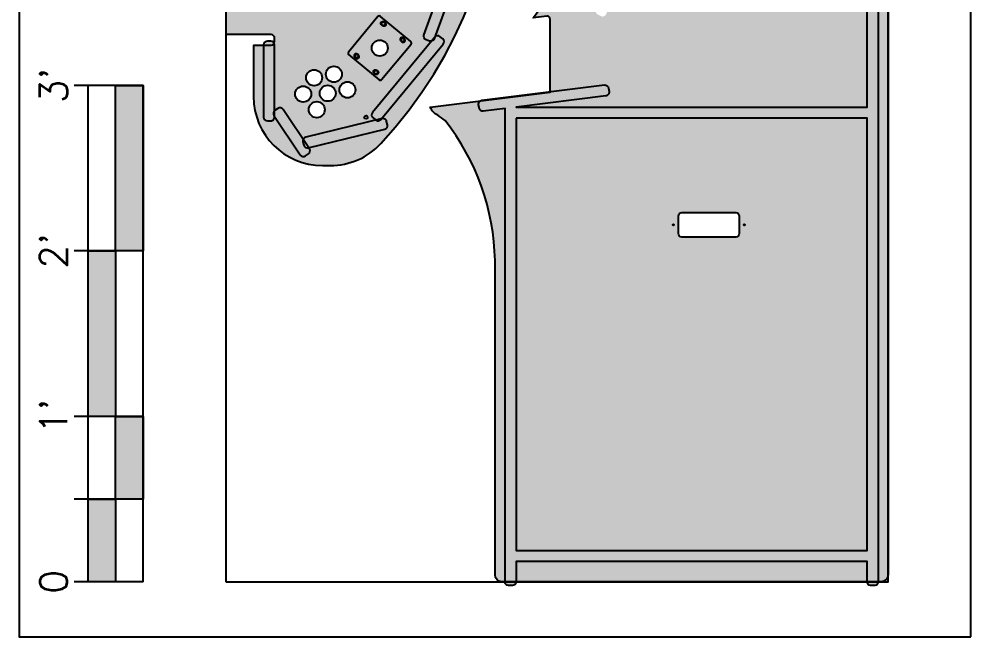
# Model space of a CAD drawing. Header units: inches. Extents: x -4921 to -4636, y 708 to 812.
# Drawn here: x -4920.6 to -4851.6, y 708.4 to 753.2 of the extents above; entities that cross this region are included whole.
import ezdxf
from ezdxf.enums import TextEntityAlignment as Align

# ---------------------------------------------------------------- set-up
doc = ezdxf.new("R2010")
doc.units = ezdxf.units.IN
doc.header["$LTSCALE"] = 0.5
doc.header["$MEASUREMENT"] = 0
for name, color, linetype in [('0.1875 INCH DEEP ROUTING', 136, 'Continuous'), ('3mm THROUGH HOLE', 2, 'Continuous'), ('4 FOOT by 8 FOOR MELAMINE', 244, 'Continuous'), ('GRAPHICAL_SCALE', 1, 'Continuous'), ('ROUTING HATCHES', 9, 'Continuous'), ('THROUGH-HOLE', 2, 'Continuous'), ('WOOD_PANELS', 1, 'Continuous')]:
    doc.layers.add(name, color=color, linetype=linetype)
doc.styles.add('RomanS', font='romans.shx')

msp = doc.modelspace()

# ---------------------------------------------------------------- hatches: boundary and pattern name
at = {"layer": 'GRAPHICAL_SCALE'}
for points in [[(-4913.619466850563, 736.3882541604794), (-4913.619466850563, 748.3882541604794), (-4911.619466850563, 748.3882541604794), (-4911.619466850563, 736.3882541604794)], [(-4915.619466850563, 724.3882541604794), (-4915.619466850563, 736.3882541604794), (-4913.619466850563, 736.3882541604794), (-4913.619466850563, 724.3882541604794)], [(-4913.619466850563, 718.3882541604794), (-4913.619466850563, 724.3882541604794), (-4911.619466850563, 724.3882541604794), (-4911.619466850563, 718.3882541604794)], [(-4915.619466850563, 712.3882541604794), (-4915.619466850563, 718.3882541604794), (-4913.619466850563, 718.3882541604794), (-4913.619466850563, 712.3882541604794)]]:
    msp.add_hatch(color=256, dxfattribs=at).paths.add_polyline_path(points)
at = {"layer": 'ROUTING HATCHES'}
for points in [[(-4903.619466850575, 785.574070388361), (-4903.619466850575, 781.8553203883614), (-4902.892591850575, 781.8553203883611), (-4902.892591850574, 787.0530903341366, -0.4142135623728201), (-4902.619466850574, 787.3262153341365), (-4902.369466850576, 787.3262153341367, -0.4142135623739937), (-4902.096341850576, 787.0530903341366), (-4902.096341850576, 787.0043536516008), (-4900.232423172294, 789.7952433185565, -0.414213562373353), (-4899.853604617456, 789.8706822591661), (-4899.645706450204, 789.7318357537982, -0.4142135623732849), (-4899.570267509594, 789.3530171989601), (-4899.621321147572, 789.2765733753348), (-4894.114400982737, 787.9385363151032, -0.4142135623729616), (-4893.913483846341, 787.6086471889517), (-4893.97250992861, 787.365715261013, -0.4142135623734102), (-4894.302399054762, 787.1647981246185), (-4894.393676617493, 787.1869761766051), (-4889.887772208652, 781.7558373743716, -0.4142135623731406), (-4889.920549659357, 781.4038066388879), (-4890.11295375245, 781.2441799964979, -0.4142135623731862), (-4890.464984487935, 781.2769574472028), (-4890.501053570395, 781.3204328908743), (-4886.588646229749, 770.5439379403375, -0.414213562373362), (-4886.752169991587, 770.1940029312798), (-4886.987162564079, 770.1086888593259, -0.407512562326434), (-4887.334892796159, 770.2663501403821), (-4887.33489279616, 762.8817906363375, -0.4075125623288395), (-4886.987162564079, 763.0394519173959), (-4886.752169991587, 762.9541378454421, -0.414213562373362), (-4886.588646229749, 762.6042028363844), (-4890.477783695427, 751.8918033821145, -0.4059821025124357), (-4890.098188288031, 751.921758158835), (-4889.905784194934, 751.7621315164454, -0.4142135623725876), (-4889.869974830041, 751.377537937929), (-4894.356042928483, 745.9703085987762), (-4894.302399054762, 745.9833426521025, -0.414213562373346), (-4893.972509928611, 745.7824255157086), (-4893.913483846341, 745.53949358777, -0.4142135623725011), (-4894.114400982737, 745.2096044616185), (-4899.621321147572, 743.8715674013873), (-4899.570267509594, 743.795123577762, -0.4142135623733186), (-4899.645706450204, 743.4163050229237), (-4899.853604617456, 743.2774585175559, -0.4142135623735564), (-4900.232423172294, 743.3528974581656), (-4902.096341850576, 746.1437871251231), (-4902.096341850576, 746.0950504425853, -0.4142135623739937), (-4902.369466850576, 745.8219254425852), (-4902.619466850574, 745.8219254425854, -0.4142135623728201), (-4902.892591850574, 746.0950504425853), (-4902.892591850575, 751.2928203883612), (-4903.619466850575, 751.2928203883611), (-4903.619466850575, 747.574070388361, 0.4142135623730951), (-4898.619466850575, 742.574070388361), (-4898.064691163062, 742.574070388361, 0.208929794444654), (-4894.395795631018, 744.1771297684884, 0.3918539111835874), (-4894.395795631018, 788.9710110082344, 0.2089297944446539), (-4898.064691163062, 790.574070388361), (-4898.619466850575, 790.574070388361, 0.4142135623730951)], [(-4886.974058963939, 746.5219863166161, -0.4142135623727021), (-4887.278951845901, 746.7591252248087), (-4887.309960529549, 747.0071946939863, -0.2974141576416858), (-4887.179091550806, 747.2754988709903), (-4890.812590054338, 746.8213115580475, 0.2212455474765032), (-4890.274053613673, 746.2251130096865, -0.02163016105735681), (-4889.737776795027, 745.8476947849308, -0.1628786930043694), (-4886.11946685056, 735.6897678780663), (-4886.11946685056, 712.8882541604794, 0.4142135623730951), (-4885.61946685056, 712.3882541604794), (-4885.39259185056, 712.3882541604793), (-4885.392591850563, 746.7196697057992)], [(-4884.596341850561, 713.8651291604813), (-4884.596341850562, 712.3882541604794), (-4859.142591850571, 712.3882541604793), (-4859.142591850568, 713.8651291604793)]]:
    msp.add_hatch(color=255, dxfattribs=at).paths.add_polyline_path(points)
h = msp.add_hatch(color=255, dxfattribs=at)
h.paths.add_polyline_path([(-4899.841459502164, 788.5106444299304, -0.2355993176566701), (-4900.027796035651, 788.6679488799451), (-4901.476541768345, 786.4987075162875, -0.4142135623729474), (-4901.855360323183, 786.4232685756778), (-4902.063258490436, 786.5621150810445, -0.03856733969224314), (-4902.096341850576, 786.5881067056712), (-4902.096341850576, 781.824070388361, -0.1321510769285582), (-4902.133201808067, 781.6870444955046, -0.08344731571000587), (-4902.119466850575, 781.6053203883611), (-4902.119466850575, 781.2928203883613, -0.4142135623734501), (-4902.369466850575, 781.042820388361), (-4905.619466850575, 781.042820388361), (-4905.619466850575, 752.1053203883611), (-4902.369466850571, 752.105320388361, -0.389175326436314), (-4902.119466850571, 751.824070388361), (-4902.119466850571, 751.5428203883612, -0.08344731571452277), (-4902.133201808064, 751.4610962812134, -0.1321510769241689), (-4902.096341850576, 751.324070388361), (-4902.096341850576, 746.5600340710504, -0.0385673396929162), (-4902.063258490435, 746.5860256956772), (-4901.855360323183, 746.7248722010438, -0.4142135623731503), (-4901.476541768345, 746.6494332604342), (-4900.027796035651, 744.480191896776, -0.2355993176575644), (-4899.841459502164, 744.6374963467917), (-4894.763518061329, 745.8713028364713, -0.02644514022759455), (-4894.78628925805, 745.8890514828321), (-4894.975117742812, 746.0529879426049, -0.4076690131121146), (-4895.006263547353, 746.4336234339912), (-4890.726267758717, 751.5924659419354, -0.1372250813299183), (-4890.872996005231, 751.6035659694767), (-4891.107988577724, 751.6888800414307, -0.4142135623721328), (-4891.271512339562, 752.0388150504881), (-4887.467688919763, 762.5162220040838, -0.1357234349331023), (-4887.608017796159, 762.4774153176539), (-4887.85801779616, 762.4774153176536, -0.4142135623723489), (-4888.131142796159, 762.7505403176541), (-4888.131142796158, 770.3976004590675, -0.4142135623728365), (-4887.858017796158, 770.6707254590675), (-4887.608017796158, 770.6707254590675, -0.1357234349321665), (-4887.467688919763, 770.631918772638), (-4891.271512339562, 781.1093257262338, -0.4142135623721328), (-4891.107988577724, 781.4592607352912), (-4890.872996005231, 781.5445748072452, -0.1752965621347466), (-4890.687194130247, 781.544795222062), (-4894.988466168742, 786.729282807152, -0.4076690131116862), (-4894.959957423167, 787.0776905795877), (-4894.771128938404, 787.2416270393603, -0.04771183282616202), (-4894.732374467016, 787.2692708642558)])
h.paths.add_polyline_path([(-4899.937505448821, 768.6053648769657, -1), (-4899.937505448821, 769.7666148769658, -1)], flags=16)
h.paths.add_polyline_path([(-4900.435414698352, 770.0203158935142, -1), (-4900.435414698352, 771.1815658935143, -1)], flags=16)
h.paths.add_polyline_path([(-4892.334367838234, 771.3157303701108, -1), (-4892.334367838234, 770.1544803701107, -1)], flags=16)
h.paths.add_polyline_path([(-4892.04181670457, 772.7438108420005, -1), (-4892.04181670457, 771.5825608420004, -1)], flags=16)
h.paths.add_polyline_path([(-4891.524213272027, 770.1431692506579, -1), (-4891.524213272027, 768.9819192506578, -1)], flags=16)
h.paths.add_polyline_path([(-4890.919416821686, 771.8136396196428, -1), (-4890.919416821686, 770.6523896196427, -1)], flags=16)
h.paths.add_polyline_path([(-4892.683257722036, 774.3007458037337, -1), (-4892.683257722036, 774.0507458037337, -1)], flags=16)
h.paths.add_polyline_path([(-4890.626865688022, 773.241720091532, -1), (-4890.626865688022, 772.0804700915319, -1)], flags=16)
h.paths.add_polyline_path([(-4890.109262255478, 770.6410785001899, -1), (-4890.109262255478, 769.4798285001898, -1)], flags=16)
h.paths.add_polyline_path([(-4892.579114320125, 776.5301430081362, -1), (-4892.579114320125, 775.3688930081361, -1)], flags=16)
h.paths.add_polyline_path([(-4899.937505448821, 763.3815258997565, -1), (-4899.937505448821, 764.5427758997566, -1)], flags=16)
h.paths.add_polyline_path([(-4902.589411460725, 774.4019382057621, -1), (-4902.589411460725, 775.5631882057622, -1)], flags=16)
h.paths.add_polyline_path([(-4894.107395245313, 776.980868434287, -1), (-4894.107395245313, 776.730868434287, -1)], flags=16)
h.paths.add_polyline_path([(-4891.073418000289, 775.1561667938286, -1), (-4891.073418000289, 774.9061667938286, -1)], flags=16)
h.paths.add_polyline_path([(-4891.218717769741, 764.9452704151331, -1), (-4891.218717769741, 764.6952704151331, -1)], flags=16)
h.paths.add_polyline_path([(-4900.435414698351, 761.9665748832081, -1), (-4900.435414698351, 763.1278248832082, -1)], flags=16)
h.paths.add_polyline_path([(-4903.721664786732, 775.3858093384559, -1), (-4903.721664786732, 776.547059338456, -1)], flags=16)
h.paths.add_polyline_path([(-4892.497555523567, 777.8362894243783, -1), (-4892.497555523567, 777.5862894243783, -1)], flags=16)
h.paths.add_polyline_path([(-4888.814400463832, 766.6990703883614, -1), (-4888.814400463832, 766.4490703883614, -1)], flags=16)
h.paths.add_polyline_path([(-4890.463000009616, 763.792789588917, -1), (-4890.463000009616, 762.6315395889169, -1)], flags=16)
h.paths.add_polyline_path([(-4889.406291938615, 764.7492051028776, -1), (-4889.406291938615, 764.4992051028776, -1)], flags=16)
h.paths.add_polyline_path([(-4891.545134787124, 761.9278746951827, -1), (-4891.545134787124, 761.6778746951827, -1)], flags=16)
h.paths.add_polyline_path([(-4894.699928439789, 782.0996150476424, -1), (-4894.699928439789, 780.9383650476423, -1)], flags=16)
h.paths.add_polyline_path([(-4896.071746997456, 782.4860912368697, -1), (-4896.071746997456, 781.3248412368696, -1)], flags=16)
h.paths.add_polyline_path([(-4892.415248641718, 760.5043666723126, -1), (-4892.415248641718, 759.3431166723125, -1)], flags=16)
h.paths.add_polyline_path([(-4889.732708955996, 761.7318093829308, -1), (-4889.732708955996, 761.4818093829308, -1)], flags=16)
h.paths.add_polyline_path([(-4893.537648524602, 759.5741954499548, -1), (-4893.537648524602, 758.4129454499547, -1)], flags=16)
h.paths.add_polyline_path([(-4891.000297625169, 760.0064574227808, -1), (-4891.000297625169, 758.8452074227807, -1)], flags=16)
h.paths.add_polyline_path([(-4893.927618247066, 783.3855143307185, -1), (-4893.927618247066, 782.2242643307184, -1)], flags=16)
h.paths.add_polyline_path([(-4896.757174636992, 783.7726327056772, -1), (-4896.757174636992, 782.6113827056771, -1)], flags=16)
h.paths.add_polyline_path([(-4895.299436804734, 783.7719905199458, -1), (-4895.299436804734, 782.6107405199457, -1)], flags=16)
h.paths.add_polyline_path([(-4892.122697508054, 759.0762862004234, -1), (-4892.122697508054, 757.9150362004233, -1)], flags=16)
h.paths.add_polyline_path([(-4893.640327582535, 758.1526797057362, -1), (-4893.640327582535, 756.9914297057361, -1)], flags=16)
h.paths.add_polyline_path([(-4902.589411460724, 757.5849525709599, -1), (-4902.589411460724, 758.74620257096, -1)], flags=16)
h.paths.add_polyline_path([(-4895.984864444269, 785.0585319887534, -1), (-4895.984864444269, 783.8972819887533, -1)], flags=16)
h.paths.add_polyline_path([(-4892.225376565987, 757.6547704562043, -1), (-4892.225376565987, 756.4935204562042, -1)], flags=16)
h.paths.add_polyline_path([(-4899.013661719799, 783.9585294009548, -1), (-4899.013661719799, 784.2085294009548, -1)], flags=16)
h.paths.add_polyline_path([(-4903.721664786731, 756.6010814382661, -1), (-4903.721664786731, 757.7623314382662, -1)], flags=16)
h.paths.add_polyline_path([(-4897.844978193609, 785.6076390519911, -1), (-4897.844978193609, 785.3576390519911, -1)], flags=16)
h.paths.add_polyline_path([(-4899.58576774832, 785.1851078290229, -1), (-4899.58576774832, 786.346357829023, -1)], flags=16)
h.paths.add_polyline_path([(-4901.342952883203, 785.904198354322, -1), (-4901.342952883203, 786.154198354322, -1)], flags=16)
h.paths.add_polyline_path([(-4895.505267832134, 787.0754634278269, -1), (-4895.505267832134, 786.8254634278269, -1)], flags=16)
h.paths.add_polyline_path([(-4900.174269357012, 787.3033080053547, -1), (-4900.174269357012, 787.5533080053547, -1)], flags=16)
h.paths.add_polyline_path([(-4894.215497999962, 752.9780628113805, -1), (-4894.215497999962, 752.7280628113805, -1)], flags=16)
h.paths.add_polyline_path([(-4894.473638571515, 751.6732125195756, -1), (-4894.473638571515, 750.5169625195756, -1)], flags=16)
h.paths.add_polyline_path([(-4892.812854009238, 751.8136235320341, -1), (-4892.812854009238, 751.5636235320341, -1)], flags=16)
h.paths.add_polyline_path([(-4896.154100969142, 750.3928875443181, -1), (-4896.154100969142, 750.6428875443181, -1)], flags=16)
h.paths.add_polyline_path([(-4897.796207452877, 748.6209113508454, -1), (-4897.796207452877, 749.7821613508455, -1)], flags=16)
h.paths.add_polyline_path([(-4899.231687457563, 748.3671454032706, -1), (-4899.231687457563, 749.5283954032707, -1)], flags=16)
h.paths.add_polyline_path([(-4894.751456978413, 749.228448264973, -1), (-4894.751456978413, 749.478448264973, -1)], flags=16)
h.paths.add_polyline_path([(-4896.812336320184, 747.4886580248391, -1), (-4896.812336320184, 748.6499080248392, -1)], flags=16)
h.paths.add_polyline_path([(-4898.247816324869, 747.2348920772644, -1), (-4898.247816324869, 748.3961420772645, -1)], flags=16)
h.paths.add_polyline_path([(-4900.023618556562, 747.1822002001336, -1), (-4900.023618556562, 748.3434502001337, -1)], flags=16)
h.paths.add_polyline_path([(-4899.039747423868, 746.0499468741273, -1), (-4899.039747423868, 747.2111968741274, -1)], flags=16)
h.paths.add_polyline_path([(-4895.467669447085, 745.9575021507476, -1), (-4895.467669447085, 746.2075021507476, -1)], flags=16)
h = msp.add_hatch(color=255, dxfattribs=at)
h.paths.add_polyline_path([(-4879.402058520002, 782.7866831041671, -0.4142135623727815), (-4879.562765293282, 783.1379207221299), (-4879.475565822031, 783.3722202146893, -0.4142135623724519), (-4879.124328204069, 783.5329269879687), (-4857.962850138312, 775.6572390039089, -0.414213562374036), (-4857.802143365033, 775.306001385946), (-4857.889342836284, 775.0717018933872, -0.4142135623737223), (-4858.240580454246, 774.9109951201087), (-4858.346341850564, 774.9503564423917), (-4858.346341850571, 712.3882541604792), (-4858.119466850569, 712.3882541604793, 0.4142135623730951), (-4857.619466850569, 712.8882541604793), (-4857.619466850564, 775.9576051879257, 0.3133148491726332), (-4857.945067908062, 776.4262041730443), (-4878.915883293745, 784.2309330410267, 0.4460293136181835), (-4880.233866030233, 783.5400696474377), (-4882.078757170404, 776.2814843119086, 0.35922865400807), (-4881.942991631971, 775.9937343232048), (-4879.100008378318, 774.6546096888778, -0.2320585760834179), (-4878.962483300762, 774.4826355016703, -0.2375187072059772), (-4883.362519728831, 753.2953725506932), (-4882.370241852117, 753.4194072852833, -0.4141704172852347), (-4882.120241857541, 753.1694441097688), (-4882.119470283269, 747.9312564932256), (-4878.188213582734, 748.4226635808053, -0.4142135623725506), (-4877.883320700772, 748.1855246726127), (-4877.852312017125, 747.9374552034369, -0.414213562374305), (-4878.089450925318, 747.632562321475), (-4884.596341850558, 746.8192009558047), (-4859.142591850567, 746.8192009558027), (-4859.142591850567, 775.2466975834908)])
h.paths.add_polyline_path([(-4878.077127833179, 753.5306613893267, -0.4142135623725583), (-4878.443970636547, 753.4097445217342), (-4878.667201607235, 753.5222964374202, -0.4142135623720731), (-4878.788118474828, 753.8891392407866), (-4870.060062657688, 771.2000162740251), (-4881.046562678907, 776.3749650903941, -0.4142135623723618), (-4881.177264648494, 776.7384365836311), (-4881.070733974054, 776.9646029281738, -0.4142135623737764), (-4880.707262480817, 777.0953048977606), (-4863.518620295627, 768.9989736403606, -0.414213562373102), (-4863.387918326041, 768.6355021471234), (-4863.494449000481, 768.409335802581, -0.4142135623735103), (-4863.857920493718, 768.2786338329943), (-4869.339464174108, 770.8605942322038)], flags=16)
h = msp.add_hatch(color=256, dxfattribs=at)
edge = h.paths.add_edge_path()
edge.add_line((-4885.392591850563, 746.7196697057989), (-4886.974058963939, 746.5219863166161))
edge.add_arc((-4887.007935950824, 746.7930022116939), 0.2731250000003754, 187.1250163489965, 277.1250163489462, ccw=False)
edge.add_line((-4887.278951845901, 746.7591252248087), (-4887.309960529549, 747.0071946939863))
edge.add_arc((-4887.038944634472, 747.0410716808713), 0.2731250000002626, 97.12501634875679, 187.1250163489491, ccw=False)
edge.add_line((-4887.072821621356, 747.312087575949), (-4878.188213582734, 748.4226635808053))
edge.add_arc((-4878.15433659585, 748.151647685728), 0.2731249999998114, 7.125016348901909, 97.12501634876872, ccw=False)
edge.add_line((-4877.883320700772, 748.1855246726127), (-4877.852312017125, 747.9374552034369))
edge.add_arc((-4878.123327912202, 747.9035782165519), 0.2731249999993743, -82.87498365121951, 7.125016348996496, ccw=False)
edge.add_line((-4878.089450925318, 747.632562321475), (-4884.596341850559, 746.8192009558047))
edge.add_line((-4884.596341850559, 746.8192009558047), (-4859.142591850567, 746.8192009558028))
edge.add_line((-4859.142591850567, 746.8192009558028), (-4859.142591850567, 775.2466975834906))
edge.add_line((-4859.142591850567, 775.2466975834906), (-4879.402058520002, 782.7866831041671))
edge.add_arc((-4879.30679309766, 783.0426552997883), 0.273125000000256, 159.5861939884922, 249.5861939884168, ccw=False)
edge.add_line((-4879.562765293282, 783.1379207221299), (-4879.475565822031, 783.3722202146893))
edge.add_arc((-4879.21959362641, 783.2769547923475), 0.2731250000002833, 69.58619398859571, 159.5861939884699, ccw=False)
edge.add_line((-4879.124328204069, 783.5329269879687), (-4857.962850138312, 775.6572390039089))
edge.add_arc((-4858.058115560653, 775.401266808288), 0.2731249999996192, -20.413806011641384, 69.5861939885707, ccw=False)
edge.add_line((-4857.802143365033, 775.306001385946), (-4857.889342836284, 775.0717018933872))
edge.add_arc((-4858.145315031904, 775.1669673157288), 0.2731249999993912, 249.5861939883336, 339.5861939884257, ccw=False)
edge.add_line((-4858.240580454246, 774.9109951201087), (-4858.346341850564, 774.9503564423917))
edge.add_line((-4858.346341850564, 774.9503564423917), (-4858.346341850571, 712.3651291604793))
edge.add_arc((-4858.596341850571, 712.3651291604793), 0.25, -90, 0, ccw=False)
edge.add_line((-4858.596341850571, 712.1151291604793), (-4858.892591850571, 712.1151291604793))
edge.add_arc((-4858.892591850571, 712.3651291604795), 0.2500000000001137, 180, 270, ccw=False)
edge.add_line((-4859.142591850571, 712.3651291604795), (-4859.142591850569, 713.8651291604793))
edge.add_line((-4859.142591850569, 713.8651291604793), (-4884.596341850562, 713.8651291604812))
edge.add_line((-4884.596341850562, 713.8651291604812), (-4884.596341850562, 712.3651291604796))
edge.add_arc((-4884.846341850562, 712.3651291604796), 0.25, -90, 0, ccw=False)
edge.add_line((-4884.846341850562, 712.1151291604796), (-4885.142591850561, 712.1151291604798))
edge.add_arc((-4885.142591850561, 712.3651291604799), 0.2500000000001137, 180.0000000000261, 270, ccw=False)
edge.add_line((-4885.392591850561, 712.3651291604798), (-4885.392591850563, 746.7196697057989))
h.paths.add_polyline_path([(-4884.596341850558, 746.0229509558046), (-4884.596341850562, 714.6613791604813), (-4859.142591850569, 714.6613791604794), (-4859.142591850568, 746.0229509558026)], flags=16)
h = msp.add_hatch(color=256, dxfattribs=at)
edge = h.paths.add_edge_path()
edge.add_line((-4886.588646229749, 762.6042028363844), (-4890.523060996174, 751.7670897313157))
edge.add_arc((-4890.779790381623, 751.8602953549253), 0.2731250000009051, 250.0465675993425, 340.04656759921806, ccw=False)
edge.add_line((-4890.872996005231, 751.6035659694767), (-4891.107988577724, 751.6888800414307))
edge.add_arc((-4891.014782954114, 751.9456094268788), 0.273125000000089, 160.0465675992203, 250.04656759913058, ccw=False)
edge.add_line((-4891.271512339562, 752.0388150504881), (-4887.337097573137, 762.8759281555571))
edge.add_arc((-4887.080368187688, 762.7827225319472), 0.2731250000009827, 70.04656759935062, 160.0465675991732, ccw=False)
edge.add_line((-4886.987162564079, 763.0394519173959), (-4886.752169991587, 762.9541378454421))
edge.add_arc((-4886.845375615197, 762.6974084599946), 0.2731249999995548, -19.953432401024315, 70.04656759908983, ccw=False)
h = msp.add_hatch(color=256, dxfattribs=at)
edge = h.paths.add_edge_path()
edge.add_line((-4902.892591850575, 751.324070388361), (-4902.892591850574, 746.0950504425853))
edge.add_arc((-4902.619466850574, 746.0950504425854), 0.273124999999709, 180.0000000000238, 270)
edge.add_line((-4902.619466850574, 745.8219254425854), (-4902.369466850576, 745.8219254425852))
edge.add_arc((-4902.369466850576, 746.0950504425846), 0.2731249999993679, 270, 360.0000000001431)
edge.add_line((-4902.096341850576, 746.0950504425853), (-4902.096341850576, 751.324070388361))
edge.add_arc((-4902.369466850576, 751.3240703883611), 0.273124999999709, 359.9999999999761, 450)
edge.add_line((-4902.369466850576, 751.597195388361), (-4902.619466850574, 751.597195388361))
edge.add_arc((-4902.619466850574, 751.3240703883605), 0.2731250000005048, 90, 179.9999999999046)
h = msp.add_hatch(color=256, dxfattribs=at)
edge = h.paths.add_edge_path()
edge.add_line((-4890.482781866545, 751.8859487939404), (-4895.006263547353, 746.4336234339912))
edge.add_arc((-4894.796062075648, 746.2592313271809), 0.27312499999991, 140.3194519173034, 229.036251258469)
edge.add_line((-4894.975117742812, 746.0529879426049), (-4894.78628925805, 745.8890514828321))
edge.add_arc((-4894.607233590886, 746.0952948674083), 0.2731249999999565, 229.0362512584846, 320.3194519173034)
edge.add_line((-4894.39703211918, 745.920902760598), (-4889.869974830041, 751.377537937929))
edge.add_arc((-4890.080176301746, 751.5519300447403), 0.2731250000005634, 320.3194519171383, 410.3194519169704)
edge.add_line((-4889.905784194934, 751.7621315164454), (-4890.098188288031, 751.921758158835))
edge.add_arc((-4890.272580394841, 751.7115566871296), 0.2731249999995899, 50.31945191730969, 140.3194519170898)
h = msp.add_hatch(color=256, dxfattribs=at)
edge = h.paths.add_edge_path()
edge.add_arc((-4901.911568683322, 746.3588969479524), 0.2731250000001115, 123.7373070965573, 213.7373070967029)
edge.add_line((-4902.138697431046, 746.2072071408388), (-4900.232423172294, 743.3528974581656))
edge.add_arc((-4900.00529442457, 743.5045872652796), 0.2731250000001439, 213.7373070967822, 303.7373070968484)
edge.add_line((-4899.853604617456, 743.2774585175559), (-4899.645706450204, 743.4163050229237))
edge.add_arc((-4899.797396257318, 743.6434337706479), 0.2731250000001439, 303.7373070967823, 393.7373070967822)
edge.add_line((-4899.570267509594, 743.795123577762), (-4901.476541768345, 746.6494332604342))
edge.add_arc((-4901.703670516069, 746.4977434533198), 0.2731250000003334, 33.73730709684174, 123.7373070968087)
edge.add_line((-4901.855360323183, 746.7248722010438), (-4902.063258490435, 746.5860256956772))
h = msp.add_hatch(color=256, dxfattribs=at)
edge = h.paths.add_edge_path()
edge.add_arc((-4899.717947425018, 744.1291612875807), 0.2731250000002616, 193.6567281267119, 283.6567281266543)
edge.add_line((-4899.653461430139, 743.8637581563073), (-4894.114400982737, 745.2096044616185))
edge.add_arc((-4894.178886977616, 745.4750075928921), 0.2731250000006498, 283.6567281266431, 373.6567281264352)
edge.add_line((-4893.913483846341, 745.53949358777), (-4893.972509928611, 745.7824255157086))
edge.add_arc((-4894.237913059883, 745.7179395208301), 0.2731249999992436, 13.65672812664111, 103.656728126705)
edge.add_line((-4894.302399054762, 745.9833426521025), (-4899.841459502164, 744.6374963467917))
edge.add_arc((-4899.776973507285, 744.3720932155188), 0.273124999999987, 103.6567281266768, 193.6567281265498)
edge.add_line((-4900.042376638558, 744.3076072206405), (-4899.983350556291, 744.0646752927016))
h = msp.add_hatch(color=255, dxfattribs=at)
h.paths.add_polyline_path([(-4884.596341850559, 746.0229509558046), (-4884.596341850562, 714.6613791604813), (-4859.142591850568, 714.6613791604794), (-4859.142591850568, 746.0229509558027)])
h.paths.add_polyline_path([(-4872.569466850566, 737.3882541604794, -0.4142135623730951), (-4872.819466850566, 737.6382541604794), (-4872.819466850566, 738.9182541604791, -0.4142135623730631), (-4872.569466850566, 739.1682541604791), (-4868.669466850565, 739.16825416048, -0.4142135623730951), (-4868.419466850565, 738.91825416048), (-4868.419466850566, 737.6382541604789, -0.4142135623730951), (-4868.669466850566, 737.3882541604789)], flags=16)
h.paths.add_polyline_path([(-4868.049466850566, 738.317624160481, -1), (-4868.049466850566, 738.2388841604811, -1)], flags=16)
h.paths.add_polyline_path([(-4873.189466850566, 738.3176241604812, -1), (-4873.189466850566, 738.2388841604811, -1)], flags=16)

# ---------------------------------------------------------------- linework, layer by layer
at = {"layer": '0.1875 INCH DEEP ROUTING'}
msp.add_lwpolyline([(-4858.346341850564, 774.9503564423917), (-4858.346341850571, 712.3651291604793, -0.414213562373095), (-4858.596341850571, 712.1151291604793), (-4858.892591850571, 712.1151291604793, -0.4142135623732282), (-4859.142591850571, 712.3651291604795), (-4859.142591850569, 713.8651291604793), (-4884.596341850562, 713.8651291604812), (-4884.596341850562, 712.3651291604796, -0.4142135623732282), (-4884.846341850562, 712.1151291604796), (-4885.142591850561, 712.1151291604798, -0.4142135623729619), (-4885.392591850561, 712.3651291604798), (-4885.392591850563, 746.7196697057989), (-4886.974058963939, 746.5219863166161, -0.414213562372702), (-4887.278951845901, 746.7591252248087), (-4887.309960529549, 747.0071946939863, -0.4142135623740781), (-4887.072821621356, 747.312087575949), (-4878.188213582734, 748.4226635808053, -0.4142135623725507), (-4877.883320700772, 748.1855246726127), (-4877.852312017125, 747.9374552034369, -0.414213562374305), (-4878.089450925318, 747.632562321475), (-4884.596341850559, 746.8192009558047), (-4859.142591850567, 746.8192009558028), (-4859.142591850567, 775.2466975834906)], format="xyb", dxfattribs=at)
for points in [[(-4886.588646229749, 762.6042028363844), (-4890.523060996174, 751.7670897313157, -0.4142135623727269), (-4890.872996005231, 751.6035659694767), (-4891.107988577724, 751.6888800414307, -0.4142135623721328), (-4891.271512339562, 752.0388150504881), (-4887.337097573137, 762.8759281555571, -0.4142135623725708), (-4886.987162564079, 763.0394519173959), (-4886.752169991587, 762.9541378454421, -0.414213562373362)], [(-4902.892591850575, 751.324070388361), (-4902.892591850574, 746.0950504425853, 0.4142135623728201), (-4902.619466850574, 745.8219254425854), (-4902.369466850576, 745.8219254425852, 0.4142135623739937), (-4902.096341850576, 746.0950504425853), (-4902.096341850576, 751.324070388361, 0.4142135623727294), (-4902.369466850576, 751.597195388361), (-4902.619466850574, 751.597195388361, 0.4142135623724861)], [(-4890.482781866545, 751.8859487939404), (-4895.006263547353, 746.4336234339912, 0.4076690131121146), (-4894.975117742812, 746.0529879426049), (-4894.78628925805, 745.8890514828321, 0.4207885386197236), (-4894.39703211918, 745.920902760598), (-4889.869974830041, 751.377537937929, 0.4142135623725876), (-4889.905784194934, 751.7621315164454), (-4890.098188288031, 751.921758158835, 0.4142135623720288)], [(-4902.063258490435, 746.5860256956772, 0.4142135623727432), (-4902.138697431046, 746.2072071408388), (-4900.232423172294, 743.3528974581656, 0.4142135623735564), (-4899.853604617456, 743.2774585175559), (-4899.645706450204, 743.4163050229237, 0.4142135623733186), (-4899.570267509594, 743.795123577762), (-4901.476541768345, 746.6494332604342, 0.4142135623731502), (-4901.855360323183, 746.7248722010438)], [(-4899.983350556291, 744.0646752927016, 0.4142135623726673), (-4899.653461430139, 743.8637581563073), (-4894.114400982737, 745.2096044616185, 0.4142135623725011), (-4893.913483846341, 745.53949358777), (-4893.972509928611, 745.7824255157086, 0.4142135623733459), (-4894.302399054762, 745.9833426521025), (-4899.841459502164, 744.6374963467917, 0.4142135623725267), (-4900.042376638558, 744.3076072206405)]]:
    msp.add_lwpolyline(points, format="xyb", close=True, dxfattribs=at)
msp.add_lwpolyline([(-4884.596341850558, 746.0229509558046), (-4884.596341850562, 714.6613791604813), (-4859.142591850569, 714.6613791604794), (-4859.142591850568, 746.0229509558026)], close=True, dxfattribs=at)
at = {"layer": '3mm THROUGH HOLE'}
for centre in [(-4873.189466850566, 738.2782541604811), (-4868.049466850566, 738.2782541604811)]:
    msp.add_circle(centre, 0.03937, dxfattribs=at)
at = {"layer": '4 FOOT by 8 FOOR MELAMINE'}
msp.add_lwpolyline([(-4905.619466850569, 712.3882541604794), (-4857.619466850569, 712.3882541604794), (-4857.619466850569, 808.3882541604794), (-4905.619466850569, 808.3882541604794)], close=True, dxfattribs=at)
at = {"layer": 'Defpoints'}
msp.add_lwpolyline([(-4851.61946685057, 708.388254160474), (-4851.61946685056, 812.3882541604794), (-4920.619466850563, 812.3882541604796), (-4920.619466850563, 708.3882541604803)], close=True, dxfattribs=at)
for points in [[(-4896.729421039692, 750.6283416505421), (-4894.517352211752, 748.791938508406, 0.414213562373106), (-4894.341331691314, 748.8082717990919), (-4892.201522812648, 751.3858128681704, 0.414213562373095), (-4892.217856103335, 751.5618333886086), (-4894.429924931277, 753.3982365307456, 0.414213562373095), (-4894.605945451715, 753.3819032400597), (-4896.74575433038, 750.8043621709794, 0.414213562373095)], [(-4894.344221067902, 752.7747198360712, -0.9999999999999999), (-4894.162177625986, 752.9940031807537), (-4894.086774932023, 752.9314057866895, -0.9999999999999999), (-4894.268818373942, 752.7121224420071)], [(-4892.866174383214, 751.547683162662, 0.9999999999999999), (-4892.684130941298, 751.7669665073436), (-4892.759533635261, 751.8295639014068, 0.9999999999999999), (-4892.941577077176, 751.6102805567234)], [(-4896.100780595165, 750.6588279136895, 0.9999999999999999), (-4896.28282403708, 750.439544569007), (-4896.207421343119, 750.3769471749438, 0.9999999999999999), (-4896.025377901203, 750.596230519629)], [(-4894.622733910476, 749.431791240283, -0.9999999999999999), (-4894.804777352391, 749.2125078956005), (-4894.880180046353, 749.2751052896638, -0.9999999999999999), (-4894.698136604437, 749.4943886343453)]]:
    msp.add_lwpolyline(points, format="xyb", close=True, dxfattribs=at)
at = {"layer": 'GRAPHICAL_SCALE'}
for p, q in [((-4911.619466850563, 748.3882541604794), (-4916.619466850563, 748.3882541604794)), ((-4915.619466850563, 712.3882541604794), (-4915.619466850563, 748.3882541604794)), ((-4911.619466850569, 712.3882541604794), (-4911.619466850563, 748.3882541604794)), ((-4911.619466850563, 736.3882541604794), (-4916.619466850563, 736.3882541604794)), ((-4911.619466850563, 724.3882541604794), (-4916.619466850563, 724.3882541604794)), ((-4911.619466850563, 718.3882541604794), (-4916.619466850563, 718.3882541604794)), ((-4911.619466850569, 712.3882541604794), (-4916.619466850569, 712.3882541604794))]:
    msp.add_line(p, q, dxfattribs=at)
for points in [[(-4913.619466850563, 736.3882541604794), (-4913.619466850563, 748.3882541604794), (-4911.619466850563, 748.3882541604794), (-4911.619466850563, 736.3882541604794)], [(-4915.619466850563, 724.3882541604794), (-4915.619466850563, 736.3882541604794), (-4913.619466850563, 736.3882541604794), (-4913.619466850563, 724.3882541604794)], [(-4913.619466850563, 718.3882541604794), (-4913.619466850563, 724.3882541604794), (-4911.619466850563, 724.3882541604794), (-4911.619466850563, 718.3882541604794)], [(-4915.619466850563, 712.3882541604794), (-4915.619466850563, 718.3882541604794), (-4913.619466850563, 718.3882541604794), (-4913.619466850563, 712.3882541604794)]]:
    msp.add_lwpolyline(points, close=True, dxfattribs=at)
at = {"layer": 'THROUGH-HOLE'}
msp.add_lwpolyline([(-4868.669466850566, 737.3882541604789), (-4872.569466850566, 737.3882541604794, -0.414213562373095), (-4872.819466850566, 737.6382541604794), (-4872.819466850566, 738.9182541604791, -0.4142135623730631), (-4872.569466850566, 739.1682541604791), (-4868.669466850565, 739.16825416048, -0.414213562373095), (-4868.419466850565, 738.91825416048), (-4868.419466850566, 737.6382541604789, -0.414213562373095)], format="xyb", close=True, dxfattribs=at)
for centre, radius in [((-4894.215497999962, 752.8530628113805), 0.125), ((-4894.473638571515, 751.0950875195756), 0.578125), ((-4892.812854009238, 751.6886235320341), 0.125), ((-4896.154100969142, 750.5178875443181), 0.125), ((-4899.231687457563, 748.9477704032706), 0.5806250000000546), ((-4897.796207452877, 749.2015363508455), 0.5806250000000546), ((-4894.751456978413, 749.353448264973), 0.125), ((-4900.023618556562, 747.7628252001336), 0.5806250000000546), ((-4898.247816324869, 747.8155170772644), 0.5806250000000546), ((-4896.812336320184, 748.0692830248391), 0.5806250000000546), ((-4899.039747423868, 746.6305718741273), 0.5806250000000546), ((-4895.467669447085, 746.0825021507476), 0.125)]:
    msp.add_circle(centre, radius, dxfattribs=at)
at = {"layer": 'WOOD_PANELS'}
msp.add_lwpolyline([(-4894.395795631018, 744.1771297684884, 0.3918539111835874), (-4894.395795631018, 788.9710110082344, 0.208929794444654), (-4898.064691163062, 790.574070388361), (-4898.619466850575, 790.574070388361, 0.414213562373095), (-4903.619466850575, 785.574070388361), (-4903.619466850575, 781.8553203883614), (-4902.369466850575, 781.8553203883606, -0.4142135623723847), (-4902.119466850575, 781.6053203883611), (-4902.119466850575, 781.2928203883613, -0.4142135623734501), (-4902.369466850575, 781.042820388361), (-4905.619466850575, 781.042820388361), (-4905.619466850575, 752.105320388361), (-4902.369466850571, 752.105320388361, -0.3891753264363139), (-4902.119466850571, 751.824070388361), (-4902.119466850571, 751.5428203883612, -0.4142135623730061), (-4902.369466850571, 751.2928203883612), (-4903.619466850575, 751.292820388361), (-4903.619466850575, 747.574070388361, 0.414213562373095), (-4898.619466850575, 742.574070388361), (-4898.064691163062, 742.574070388361, 0.208929794444654)], format="xyb", close=True, dxfattribs=at)
msp.add_lwpolyline([(-4882.120241852117, 753.1694072861637, 0.414213561341653), (-4882.370241852117, 753.4194072852833), (-4883.362519728831, 753.2953725506932, 0.2375187072059553), (-4878.962483300762, 774.4826355016685, 0.2320585760850855), (-4879.100008378318, 774.6546096888778), (-4881.942991631971, 775.9937343232048, -0.3592286540080701), (-4882.078757170404, 776.2814843119086), (-4880.233866030233, 783.5400696474377, -0.4460293136181835), (-4878.915883293745, 784.2309330410267), (-4857.945067908062, 776.4262041730443, -0.3133148491726332), (-4857.619466850564, 775.9576051879257), (-4857.619466850569, 712.8882541604793, -0.414213562373095), (-4858.119466850569, 712.3882541604793), (-4885.61946685056, 712.3882541604794, -0.414213562373095), (-4886.11946685056, 712.8882541604794), (-4886.11946685056, 735.6897678780663, 0.1628786930043945), (-4889.737776795028, 745.8476947849318, 0.02163016105739217), (-4890.274053613676, 746.2251130096881, -0.221245547475589), (-4890.812590054338, 746.8213115580475), (-4882.11946685056, 747.907951958523), (-4882.120241852117, 753.1694072852833)], format="xyb", dxfattribs=at)

# ---------------------------------------------------------------- texts
at = {"layer": 'GRAPHICAL_SCALE', "style": 'RomanS'}
for s, p in [("3'", (-4917.119466850569, 748.3882541604794)), ("2'", (-4917.119466850563, 736.3882541604794)), ("1'", (-4917.119466850563, 724.3882541604794)), ('0', (-4917.119466850569, 712.3882541604794))]:
    msp.add_text(s, height=2, rotation=90, dxfattribs=at).set_placement(p, align=Align.CENTER)

doc.saveas('drawing.dxf')
